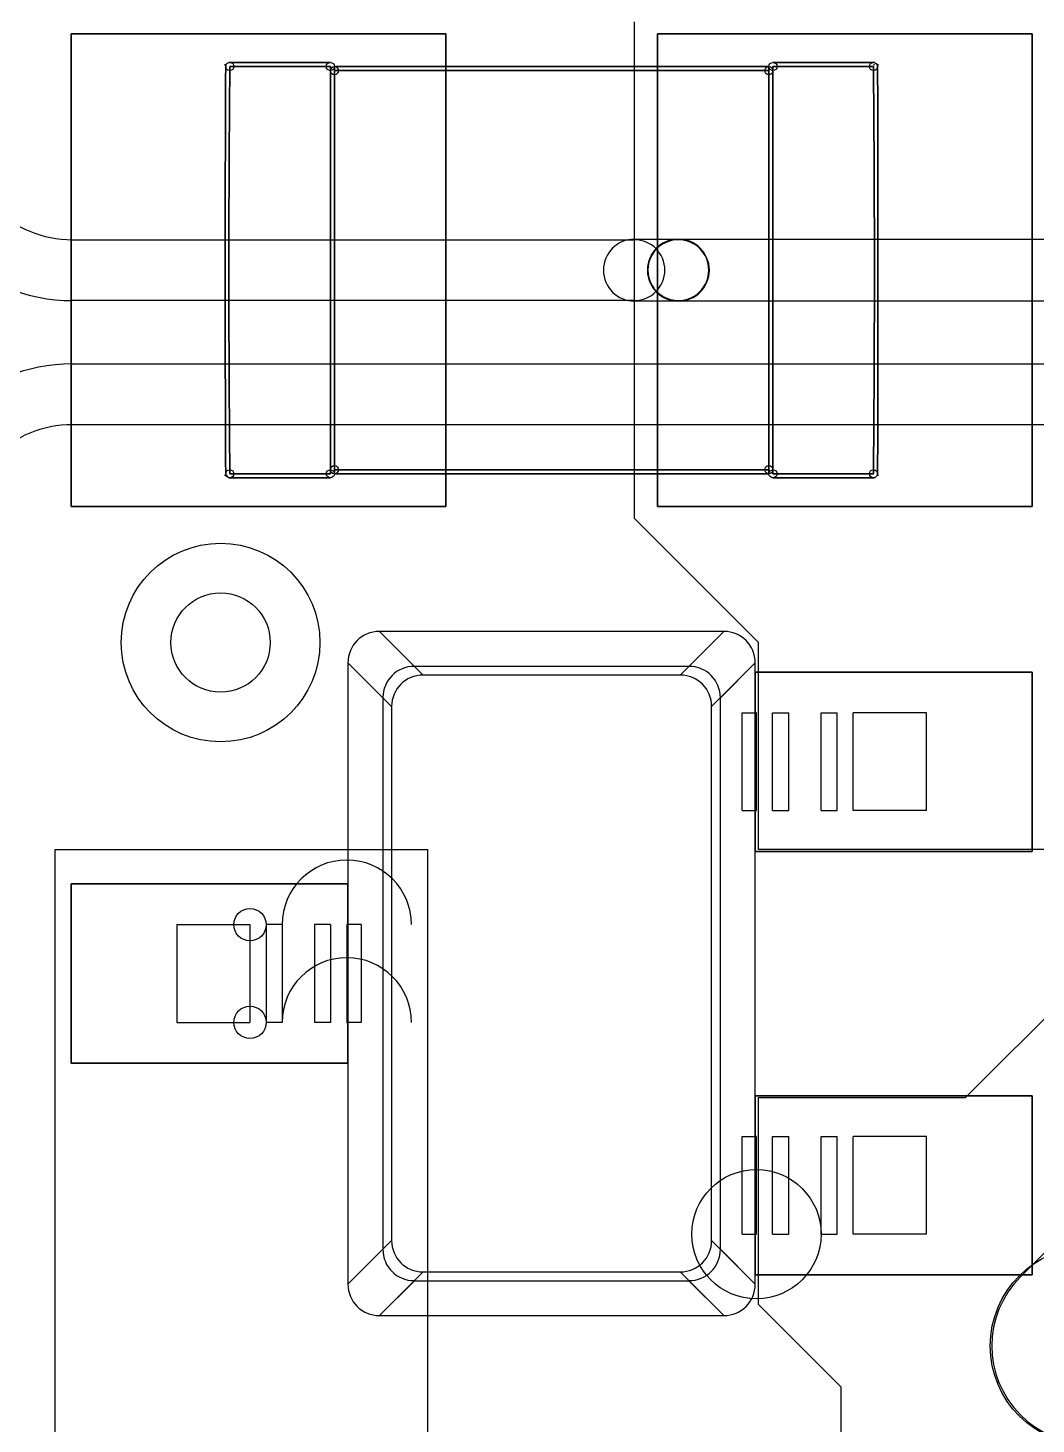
# Model space of a CAD drawing. Extents: x -14 to 27.9, y 0 to 17.8.
# Drawn here: x 1.568 to 4.662, y 5.475 to 9.761 of the extents above; entities that cross this region are included whole.
import ezdxf

# ---------------------------------------------------------------- set-up
doc = ezdxf.new("R2010")
doc.units = 0
doc.header["$MEASUREMENT"] = 0
doc.layers.add('Feature', color=7, linetype='CONTINUOUS')

msp = doc.modelspace()

# ---------------------------------------------------------------- linework, layer by layer
at = {"layer": 'Feature'}
for p, q in [((3.429, 8.255, 0.000305), (3.429, 9.779, 0.000305)), ((1.7, 9.742, 0.000305), (2.85, 9.742, 0.000305)), ((1.7, 8.292, 0.000305), (1.7, 9.742, 0.000305)), ((1.7, 8.292, 0.000305), (1.7, 9.742, 0.000305)), ((1.7, 9.742, 0.001305), (1.7, 8.292, 0.001305)), ((1.7, 9.742, 0.000305), (1.7, 9.742, 0.001305)), ((1.7, 9.742, 0.000305), (2.85, 9.742, 0.000305)), ((1.7, 9.742, 0.000305), (1.7, 9.742, 0.001305)), ((2.85, 9.742, 0.001305), (1.7, 9.742, 0.001305)), ((2.85, 9.742, 0.001305), (1.7, 9.742, 0.001305)), ((1.7, 9.742, 0.001305), (1.7, 8.292, 0.001305)), ((1.7, 9.742, 0.000305), (2.85, 9.742, 0.000305)), ((1.7, 8.292, 0.000305), (1.7, 9.742, 0.000305)), ((2.85, 9.742, 0.000305), (2.85, 8.292, 0.000305)), ((2.85, 9.742, 0.000305), (2.85, 8.292, 0.000305)), ((2.85, 9.742, 0.000305), (2.85, 9.742, 0.001305)), ((2.85, 8.292, 0.001305), (2.85, 9.742, 0.001305)), ((2.85, 9.742, 0.000305), (2.85, 9.742, 0.001305)), ((2.85, 8.292, 0.001305), (2.85, 9.742, 0.001305)), ((2.85, 9.742, 0.000305), (2.85, 8.292, 0.000305)), ((3.5, 9.742, 0.000305), (4.65, 9.742, 0.000305)), ((3.5, 8.292, 0.000305), (3.5, 9.742, 0.000305)), ((3.5, 8.292, 0.000305), (3.5, 9.742, 0.000305)), ((3.5, 9.742, 0.001305), (3.5, 8.292, 0.001305)), ((3.5, 9.742, 0.000305), (3.5, 9.742, 0.001305)), ((3.5, 9.742, 0.000305), (4.65, 9.742, 0.000305)), ((3.5, 9.742, 0.000305), (3.5, 9.742, 0.001305)), ((4.65, 9.742, 0.001305), (3.5, 9.742, 0.001305)), ((4.65, 9.742, 0.001305), (3.5, 9.742, 0.001305)), ((3.5, 9.742, 0.001305), (3.5, 8.292, 0.001305)), ((3.5, 9.742, 0.000305), (4.65, 9.742, 0.000305)), ((3.5, 8.292, 0.000305), (3.5, 9.742, 0.000305)), ((4.65, 9.742, 0.000305), (4.65, 8.292, 0.000305)), ((4.65, 9.742, 0.000305), (4.65, 8.292, 0.000305)), ((4.65, 9.742, 0.000305), (4.65, 9.742, 0.001305)), ((4.65, 8.292, 0.001305), (4.65, 9.742, 0.001305)), ((4.65, 9.742, 0.000305), (4.65, 9.742, 0.001305)), ((4.65, 8.292, 0.001305), (4.65, 9.742, 0.001305)), ((4.65, 9.742, 0.000305), (4.65, 8.292, 0.000305)), ((2.49583, 9.6545, 1.25), (2.18737, 9.6545, 1.25)), ((2.18737, 9.6545), (2.49583, 9.6545)), ((2.49583, 9.6545, 1.25), (2.18737, 9.6545, 1.25)), ((2.18737, 9.6545), (2.49583, 9.6545)), ((2.49583, 9.6545), (2.49583, 9.6545, 1.25)), ((2.49583, 9.6545), (2.49583, 9.6545, 1.25)), ((4.16263, 9.6545), (3.85417, 9.6545)), ((3.85417, 9.6545), (3.85417, 9.6545, 1.25)), ((3.85417, 9.6545, 1.25), (4.16263, 9.6545, 1.25)), ((3.85417, 9.6545, 1.25), (4.16263, 9.6545, 1.25)), ((3.85417, 9.6545), (3.85417, 9.6545, 1.25)), ((4.16263, 9.6545), (3.85417, 9.6545)), ((2.49583, 9.642, -0.0125), (2.18737, 9.642, -0.0125)), ((2.18737, 9.642, 1.2625), (2.49583, 9.642, 1.2625)), ((2.18737, 9.642, 1.2625), (2.49583, 9.642, 1.2625)), ((2.49583, 9.642, -0.0125), (2.18737, 9.642, -0.0125)), ((2.49583, 8.392, -0.0125), (2.49583, 9.642, -0.0125)), ((2.49583, 9.642, 1.2625), (2.49583, 8.392, 1.2625)), ((2.49583, 9.642, 1.2625), (2.49583, 8.392, 1.2625)), ((2.49583, 8.392, -0.0125), (2.49583, 9.642, -0.0125)), ((3.84167, 9.642, 0.0125), (2.50833, 9.642, 0.0125)), ((2.50833, 9.642, 1.2375), (2.50833, 9.642, 0.0125)), ((2.50833, 9.642, 1.2375), (3.84167, 9.642, 1.2375)), ((2.50833, 9.642, 1.2375), (2.50833, 9.642, 0.0125)), ((3.84167, 9.642, 0.0125), (2.50833, 9.642, 0.0125)), ((2.50833, 9.642, 1.2375), (3.84167, 9.642, 1.2375)), ((2.50833, 9.642, 1.25), (2.50833, 9.642)), ((2.50833, 8.392, 1.25), (2.50833, 9.642, 1.25)), ((2.50833, 9.642), (2.50833, 8.392)), ((2.50833, 8.392, 1.25), (2.50833, 9.642, 1.25)), ((2.50833, 9.642, 1.25), (2.50833, 9.642)), ((2.50833, 9.642), (2.50833, 8.392)), ((2.50833, 9.6295), (2.50833, 8.4045)), ((2.50833, 9.6295, 1.25), (2.50833, 8.4045, 1.25)), ((3.84167, 9.6295, 1.25), (2.50833, 9.6295, 1.25)), ((2.50833, 9.6295, 1.25), (2.50833, 8.4045, 1.25)), ((2.50833, 9.6295), (2.50833, 8.4045)), ((2.50833, 9.6295), (3.84167, 9.6295)), ((2.50833, 9.6295), (3.84167, 9.6295)), ((3.84167, 9.6295, 1.25), (2.50833, 9.6295, 1.25)), ((3.84167, 9.642, 1.2375), (3.84167, 9.642, 0.0125)), ((3.84167, 9.642, 1.2375), (3.84167, 9.642, 0.0125)), ((3.84167, 9.642, 1.25), (3.84167, 9.642)), ((3.84167, 9.642), (3.84167, 8.392)), ((3.84167, 8.392, 1.25), (3.84167, 9.642, 1.25)), ((3.84167, 8.392, 1.25), (3.84167, 9.642, 1.25)), ((3.84167, 9.642, 1.25), (3.84167, 9.642)), ((3.84167, 9.642), (3.84167, 8.392)), ((3.84167, 8.4045), (3.84167, 9.6295)), ((3.84167, 8.4045, 1.25), (3.84167, 9.6295, 1.25)), ((3.84167, 8.4045, 1.25), (3.84167, 9.6295, 1.25)), ((3.84167, 8.4045), (3.84167, 9.6295)), ((3.85417, 8.392, -0.0125), (3.85417, 9.642, -0.0125)), ((3.85417, 9.642, -0.0125), (4.16263, 9.642, -0.0125)), ((4.16263, 9.642, 1.2625), (3.85417, 9.642, 1.2625)), ((3.85417, 9.642, 1.2625), (3.85417, 8.392, 1.2625)), ((3.85417, 9.642, 1.2625), (3.85417, 8.392, 1.2625)), ((4.16263, 9.642, 1.2625), (3.85417, 9.642, 1.2625)), ((3.85417, 8.392, -0.0125), (3.85417, 9.642, -0.0125)), ((3.85417, 9.642, -0.0125), (4.16263, 9.642, -0.0125)), ((1.7036, 9.1104, -1.96222), (3.429, 9.1104, -1.96222)), ((3.429, 9.112, -1.96222), (3.5639, 9.112, -1.96222)), ((3.564, 9.112, -1.96222), (5.1805, 9.112, -1.96222)), ((3.429, 8.9236, -1.96222), (1.7036, 8.9236, -1.96222)), ((3.5639, 8.922, -1.96222), (3.429, 8.922, -1.96222)), ((5.1805, 8.922, -1.96222), (3.564, 8.922, -1.96222)), ((1.7036, 8.7294, -1.96222), (5.2198, 8.7294, -1.96222)), ((5.2198, 8.5426, -1.96222), (1.7036, 8.5426, -1.96222)), ((2.50833, 8.4045, 1.25), (3.84167, 8.4045, 1.25)), ((3.84167, 8.4045), (2.50833, 8.4045)), ((3.84167, 8.4045), (2.50833, 8.4045)), ((2.50833, 8.4045, 1.25), (3.84167, 8.4045, 1.25)), ((2.18737, 8.392, -0.0125), (2.49583, 8.392, -0.0125)), ((2.49583, 8.392, 1.2625), (2.18737, 8.392, 1.2625)), ((2.49583, 8.392, 1.2625), (2.18737, 8.392, 1.2625)), ((2.18737, 8.392, -0.0125), (2.49583, 8.392, -0.0125)), ((2.49583, 8.3795), (2.18737, 8.3795)), ((2.18737, 8.3795, 1.25), (2.49583, 8.3795, 1.25)), ((2.18737, 8.3795, 1.25), (2.49583, 8.3795, 1.25)), ((2.49583, 8.3795), (2.18737, 8.3795)), ((2.49583, 8.3795, 1.25), (2.49583, 8.3795)), ((2.49583, 8.3795, 1.25), (2.49583, 8.3795)), ((2.50833, 8.392, 1.2375), (2.50833, 8.392, 0.0125)), ((2.50833, 8.392, 1.2375), (2.50833, 8.392, 0.0125)), ((2.50833, 8.392, 0.0125), (3.84167, 8.392, 0.0125)), ((3.84167, 8.392, 1.2375), (2.50833, 8.392, 1.2375)), ((2.50833, 8.392, 0.0125), (3.84167, 8.392, 0.0125)), ((3.84167, 8.392, 1.2375), (2.50833, 8.392, 1.2375)), ((2.50833, 8.392), (2.50833, 8.392, 1.25)), ((2.50833, 8.392), (2.50833, 8.392, 1.25)), ((3.84167, 8.392, 1.2375), (3.84167, 8.392, 0.0125)), ((3.84167, 8.392, 1.2375), (3.84167, 8.392, 0.0125)), ((3.84167, 8.392), (3.84167, 8.392, 1.25)), ((3.84167, 8.392), (3.84167, 8.392, 1.25)), ((4.16263, 8.392, -0.0125), (3.85417, 8.392, -0.0125)), ((3.85417, 8.392, 1.2625), (4.16263, 8.392, 1.2625)), ((3.85417, 8.392, 1.2625), (4.16263, 8.392, 1.2625)), ((4.16263, 8.392, -0.0125), (3.85417, 8.392, -0.0125)), ((4.16263, 8.3795, 1.25), (3.85417, 8.3795, 1.25)), ((3.85417, 8.3795, 1.25), (3.85417, 8.3795)), ((3.85417, 8.3795), (4.16263, 8.3795)), ((3.85417, 8.3795, 1.25), (3.85417, 8.3795)), ((4.16263, 8.3795, 1.25), (3.85417, 8.3795, 1.25)), ((3.85417, 8.3795), (4.16263, 8.3795)), ((2.85, 8.292, 0.000305), (1.7, 8.292, 0.000305)), ((2.85, 8.292, 0.000305), (1.7, 8.292, 0.000305)), ((1.7, 8.292, 0.001305), (2.85, 8.292, 0.001305)), ((1.7, 8.292, 0.000305), (1.7, 8.292, 0.001305)), ((1.7, 8.292, 0.000305), (1.7, 8.292, 0.001305)), ((1.7, 8.292, 0.001305), (2.85, 8.292, 0.001305)), ((2.85, 8.292, 0.000305), (1.7, 8.292, 0.000305)), ((2.85, 8.292, 0.000305), (2.85, 8.292, 0.001305)), ((2.85, 8.292, 0.000305), (2.85, 8.292, 0.001305)), ((4.65, 8.292, 0.000305), (3.5, 8.292, 0.000305)), ((4.65, 8.292, 0.000305), (3.5, 8.292, 0.000305)), ((3.5, 8.292, 0.001305), (4.65, 8.292, 0.001305)), ((3.5, 8.292, 0.000305), (3.5, 8.292, 0.001305)), ((3.5, 8.292, 0.000305), (3.5, 8.292, 0.001305)), ((3.5, 8.292, 0.001305), (4.65, 8.292, 0.001305)), ((4.65, 8.292, 0.000305), (3.5, 8.292, 0.000305)), ((4.65, 8.292, 0.000305), (4.65, 8.292, 0.001305)), ((4.65, 8.292, 0.000305), (4.65, 8.292, 0.001305)), ((3.81, 7.874, 0.000305), (3.429, 8.255, 0.000305)), ((2.78057, 7.77403, 0.1), (2.64659, 7.908, 0.6)), ((3.70341, 7.908, 0.6), (2.64659, 7.908, 0.6)), ((3.70341, 7.908, 0.6), (2.64659, 7.908, 0.6)), ((2.64659, 7.908, 0.6), (2.75377, 7.80082, 1)), ((2.64659, 7.908, 0.6), (2.75377, 7.80082, 1)), ((2.78057, 7.77403, 0.1), (2.64659, 7.908, 0.6)), ((3.70341, 7.908, 0.6), (3.56943, 7.77403, 0.1)), ((3.70341, 7.908, 0.6), (3.56943, 7.77403, 0.1)), ((3.59623, 7.80082, 1), (3.70341, 7.908, 0.6)), ((3.59623, 7.80082, 1), (3.70341, 7.908, 0.6)), ((2.3114, 7.874, -1.96192), (2.3114, 7.874)), ((2.3114, 7.874, -1.96192), (2.3114, 7.874)), ((3.81, 7.239, 0.000305), (3.81, 7.874, 0.000305)), ((2.65718, 7.70423, 1), (2.55, 7.81141, 0.6)), ((2.55, 7.81141, 0.6), (2.55, 7.008, 0.6)), ((2.55, 7.81141, 0.6), (2.55, 7.008, 0.6)), ((2.55, 7.81141, 0.6), (2.68397, 7.67743, 0.1)), ((2.65718, 7.70423, 1), (2.55, 7.81141, 0.6)), ((2.55, 7.81141, 0.6), (2.68397, 7.67743, 0.1)), ((3.59623, 7.80082, 1), (2.75377, 7.80082, 1)), ((3.59623, 7.80082, 1), (2.75377, 7.80082, 1)), ((3.66603, 7.67743, 0.1), (3.8, 7.81141, 0.6)), ((3.66603, 7.67743, 0.1), (3.8, 7.81141, 0.6)), ((3.8, 7.81141, 0.6), (3.69282, 7.70423, 1)), ((3.8, 7.81141, 0.6), (3.69282, 7.70423, 1)), ((3.8, 7.658, 0.6), (3.8, 7.81141, 0.6)), ((3.8, 7.658, 0.6), (3.8, 7.81141, 0.6)), ((3.56943, 7.77403, 0.1), (2.78057, 7.77403, 0.1)), ((3.56943, 7.77403, 0.1), (2.78057, 7.77403, 0.1)), ((3.8, 7.783, 0.000305), (4.65, 7.783, 0.000305)), ((3.8, 7.233, 0.000305), (3.8, 7.783, 0.000305)), ((3.8, 7.233, 0.000305), (3.8, 7.783, 0.000305)), ((3.8, 7.783, 0.001305), (3.8, 7.233, 0.001305)), ((3.8, 7.783, 0.000305), (3.8, 7.783, 0.001305)), ((3.8, 7.783, 0.000305), (4.65, 7.783, 0.000305)), ((3.8, 7.783, 0.000305), (3.8, 7.783, 0.001305)), ((4.65, 7.783, 0.001305), (3.8, 7.783, 0.001305)), ((4.65, 7.783, 0.001305), (3.8, 7.783, 0.001305)), ((3.8, 7.783, 0.001305), (3.8, 7.233, 0.001305)), ((3.8, 7.233, 0.000305), (3.8, 7.783, 0.000305)), ((3.8, 7.783, 0.000305), (4.65, 7.783, 0.000305)), ((4.65, 7.783, 0.000305), (4.65, 7.233, 0.000305)), ((4.65, 7.783, 0.000305), (4.65, 7.783, 0.001305)), ((4.65, 7.783, 0.000305), (4.65, 7.233, 0.000305)), ((4.65, 7.783, 0.000305), (4.65, 7.783, 0.001305)), ((4.65, 7.233, 0.001305), (4.65, 7.783, 0.001305)), ((4.65, 7.233, 0.001305), (4.65, 7.783, 0.001305)), ((4.65, 7.783, 0.000305), (4.65, 7.233, 0.000305)), ((2.65718, 7.70423, 1), (2.65718, 6.01177, 1)), ((2.65718, 7.70423, 1), (2.65718, 6.01177, 1)), ((2.68397, 7.67743, 0.1), (2.68397, 6.03857, 0.1)), ((2.68397, 7.67743, 0.1), (2.68397, 6.03857, 0.1)), ((3.66603, 6.03857, 0.1), (3.66603, 7.67743, 0.1)), ((3.66603, 6.03857, 0.1), (3.66603, 7.67743, 0.1)), ((3.69282, 6.01177, 1), (3.69282, 7.70423, 1)), ((3.69282, 6.01177, 1), (3.69282, 7.70423, 1)), ((3.75981, 7.358, 0.75), (3.75981, 7.658, 0.75)), ((3.75981, 7.658, 0.75), (3.8, 7.658, 0.6)), ((3.75981, 7.358, 0.75), (3.75981, 7.658, 0.75)), ((3.75981, 7.658, 0.75), (3.80362, 7.658, 0.75)), ((3.75981, 7.658, 0.75), (3.8, 7.658, 0.6)), ((3.75981, 7.658, 0.75), (3.80362, 7.658, 0.75)), ((3.8, 7.358, 0.6), (3.8, 7.658, 0.6)), ((3.8, 7.358, 0.6), (3.8, 7.658, 0.6)), ((3.80362, 7.658, 0.6), (3.8, 7.658, 0.6)), ((3.80362, 7.658, 0.6), (3.8, 7.658, 0.6)), ((3.80362, 7.358, 0.75), (3.80362, 7.658, 0.75)), ((3.80362, 7.358, 0.6), (3.80362, 7.658, 0.6)), ((3.80362, 7.358, 0.6), (3.80362, 7.658, 0.6)), ((3.80362, 7.358, 0.75), (3.80362, 7.658, 0.75)), ((3.85321, 7.658, 0.556399), (3.9025, 7.658, 0.174406)), ((3.85321, 7.358, 0.556399), (3.85321, 7.658, 0.556399)), ((3.85321, 7.358, 0.556399), (3.85321, 7.658, 0.556399)), ((3.85321, 7.658, 0.556399), (3.9025, 7.658, 0.174406)), ((3.9025, 7.358, 0.174406), (3.9025, 7.658, 0.174406)), ((3.9025, 7.358, 0.174406), (3.9025, 7.658, 0.174406)), ((4.00197, 7.658, 0.575594), (4.05126, 7.658, 0.193601)), ((4.00197, 7.658, 0.575594), (4.05126, 7.658, 0.193601)), ((4.00197, 7.358, 0.575594), (4.00197, 7.658, 0.575594)), ((4.00197, 7.358, 0.575594), (4.00197, 7.658, 0.575594)), ((4.05126, 7.358, 0.193601), (4.05126, 7.658, 0.193601)), ((4.05126, 7.358, 0.193601), (4.05126, 7.658, 0.193601)), ((4.325, 7.658, 0.15), (4.10085, 7.658, 0.15)), ((4.325, 7.658), (4.10085, 7.658)), ((4.10085, 7.358), (4.10085, 7.658)), ((4.10085, 7.358), (4.10085, 7.658)), ((4.325, 7.658), (4.10085, 7.658)), ((4.325, 7.658, 0.15), (4.10085, 7.658, 0.15)), ((4.10085, 7.358, 0.15), (4.10085, 7.658, 0.15)), ((4.10085, 7.358, 0.15), (4.10085, 7.658, 0.15)), ((4.325, 7.658, 0.15), (4.325, 7.658)), ((4.325, 7.358), (4.325, 7.658)), ((4.325, 7.358), (4.325, 7.658)), ((4.325, 7.658, 0.15), (4.325, 7.658)), ((4.325, 7.358, 0.15), (4.325, 7.658, 0.15)), ((4.325, 7.358, 0.15), (4.325, 7.658, 0.15)), ((3.75981, 7.358, 0.75), (3.8, 7.358, 0.6)), ((3.75981, 7.358, 0.75), (3.80362, 7.358, 0.75)), ((3.75981, 7.358, 0.75), (3.80362, 7.358, 0.75)), ((3.75981, 7.358, 0.75), (3.8, 7.358, 0.6)), ((3.8, 6.358, 0.6), (3.8, 7.358, 0.6)), ((3.8, 6.358, 0.6), (3.8, 7.358, 0.6)), ((3.80362, 7.358, 0.6), (3.8, 7.358, 0.6)), ((3.80362, 7.358, 0.6), (3.8, 7.358, 0.6)), ((3.85321, 7.358, 0.556399), (3.9025, 7.358, 0.174406)), ((3.85321, 7.358, 0.556399), (3.9025, 7.358, 0.174406)), ((4.00197, 7.358, 0.575594), (4.05126, 7.358, 0.193601)), ((4.00197, 7.358, 0.575594), (4.05126, 7.358, 0.193601)), ((4.325, 7.358), (4.10085, 7.358)), ((4.325, 7.358, 0.15), (4.10085, 7.358, 0.15)), ((4.325, 7.358), (4.10085, 7.358)), ((4.325, 7.358, 0.15), (4.10085, 7.358, 0.15)), ((4.325, 7.358, 0.15), (4.325, 7.358)), ((4.325, 7.358, 0.15), (4.325, 7.358)), ((1.651, 7.239, 0.000305), (2.794, 7.239, 0.000305)), ((1.651, 0, 0.000305), (1.651, 7.239, 0.000305)), ((2.794, 7.239, 0.000305), (2.794, 3.048, 0.000305)), ((4.65, 7.233, 0.000305), (3.8, 7.233, 0.000305)), ((4.65, 7.233, 0.000305), (3.8, 7.233, 0.000305)), ((3.8, 7.233, 0.001305), (4.65, 7.233, 0.001305)), ((3.8, 7.233, 0.000305), (3.8, 7.233, 0.001305)), ((3.8, 7.233, 0.000305), (3.8, 7.233, 0.001305)), ((3.8, 7.233, 0.001305), (4.65, 7.233, 0.001305)), ((4.65, 7.233, 0.000305), (3.8, 7.233, 0.000305)), ((4.699, 7.239, 0.000305), (3.81, 7.239, 0.000305)), ((4.65, 7.233, 0.000305), (4.65, 7.233, 0.001305)), ((4.65, 7.233, 0.000305), (4.65, 7.233, 0.001305)), ((1.7, 7.133, 0.000305), (2.55, 7.133, 0.000305)), ((1.7, 6.583, 0.000305), (1.7, 7.133, 0.000305)), ((1.7, 6.583, 0.000305), (1.7, 7.133, 0.000305)), ((1.7, 7.133, 0.001305), (1.7, 6.583, 0.001305)), ((1.7, 7.133, 0.000305), (1.7, 7.133, 0.001305)), ((1.7, 7.133, 0.000305), (2.55, 7.133, 0.000305)), ((1.7, 7.133, 0.000305), (1.7, 7.133, 0.001305)), ((2.55, 7.133, 0.001305), (1.7, 7.133, 0.001305)), ((2.55, 7.133, 0.001305), (1.7, 7.133, 0.001305)), ((1.7, 7.133, 0.001305), (1.7, 6.583, 0.001305)), ((1.7, 6.583, 0.000305), (1.7, 7.133, 0.000305)), ((1.7, 7.133, 0.000305), (2.55, 7.133, 0.000305)), ((2.55, 7.133, 0.000305), (2.55, 6.583, 0.000305)), ((2.55, 7.133, 0.000305), (2.55, 7.133, 0.001305)), ((2.55, 7.133, 0.000305), (2.55, 6.583, 0.000305)), ((2.55, 7.133, 0.000305), (2.55, 7.133, 0.001305)), ((2.55, 6.583, 0.001305), (2.55, 7.133, 0.001305)), ((2.55, 6.583, 0.001305), (2.55, 7.133, 0.001305)), ((2.55, 7.133, 0.000305), (2.55, 6.583, 0.000305)), ((4.445, 6.477, 0.000305), (5.08, 7.112, 0.000305)), ((2.025, 7.008), (2.24915, 7.008)), ((2.025, 7.008, 0.15), (2.025, 7.008)), ((2.025, 7.008, 0.15), (2.24915, 7.008, 0.15)), ((2.025, 7.008), (2.025, 6.708)), ((2.025, 7.008), (2.24915, 7.008)), ((2.025, 7.008, 0.15), (2.025, 6.708, 0.15)), ((2.025, 7.008, 0.15), (2.025, 7.008)), ((2.025, 7.008), (2.025, 6.708)), ((2.025, 7.008, 0.15), (2.24915, 7.008, 0.15)), ((2.025, 7.008, 0.15), (2.025, 6.708, 0.15)), ((2.24915, 7.008), (2.24915, 6.708)), ((2.24915, 7.008), (2.24915, 6.708)), ((2.24915, 7.008, 0.15), (2.24915, 6.708, 0.15)), ((2.24915, 7.008, 0.15), (2.24915, 6.708, 0.15)), ((2.34803, 7.008, 0.575594), (2.29874, 7.008, 0.193601)), ((2.29874, 7.008, 0.193601), (2.29874, 6.708, 0.193601)), ((2.34803, 7.008, 0.575594), (2.29874, 7.008, 0.193601)), ((2.29874, 7.008, 0.193601), (2.29874, 6.708, 0.193601)), ((2.34803, 7.008, 0.575594), (2.34803, 6.708, 0.575594)), ((2.34803, 7.008, 0.575594), (2.34803, 6.708, 0.575594)), ((2.49679, 7.008, 0.556399), (2.4475, 7.008, 0.174406)), ((2.4475, 7.008, 0.174406), (2.4475, 6.708, 0.174406)), ((2.49679, 7.008, 0.556399), (2.4475, 7.008, 0.174406)), ((2.4475, 7.008, 0.174406), (2.4475, 6.708, 0.174406)), ((2.49679, 7.008, 0.556399), (2.49679, 6.708, 0.556399)), ((2.49679, 7.008, 0.556399), (2.49679, 6.708, 0.556399)), ((2.59019, 7.008, 0.75), (2.54638, 7.008, 0.75)), ((2.54638, 7.008, 0.75), (2.54638, 6.708, 0.75)), ((2.54638, 7.008, 0.6), (2.54638, 6.708, 0.6)), ((2.54638, 7.008, 0.6), (2.55, 7.008, 0.6)), ((2.59019, 7.008, 0.75), (2.54638, 7.008, 0.75)), ((2.54638, 7.008, 0.6), (2.55, 7.008, 0.6)), ((2.54638, 7.008, 0.6), (2.54638, 6.708, 0.6)), ((2.54638, 7.008, 0.75), (2.54638, 6.708, 0.75)), ((2.59019, 7.008, 0.75), (2.55, 7.008, 0.6)), ((2.55, 7.008, 0.6), (2.55, 6.708, 0.6)), ((2.55, 7.008, 0.6), (2.55, 6.708, 0.6)), ((2.59019, 7.008, 0.75), (2.55, 7.008, 0.6)), ((2.59019, 7.008, 0.75), (2.59019, 6.708, 0.75)), ((2.59019, 7.008, 0.75), (2.59019, 6.708, 0.75)), ((2.025, 6.708, 0.15), (2.24915, 6.708, 0.15)), ((2.025, 6.708, 0.15), (2.025, 6.708)), ((2.025, 6.708), (2.24915, 6.708)), ((2.025, 6.708), (2.24915, 6.708)), ((2.025, 6.708, 0.15), (2.025, 6.708)), ((2.025, 6.708, 0.15), (2.24915, 6.708, 0.15)), ((2.34803, 6.708, 0.575594), (2.29874, 6.708, 0.193601)), ((2.34803, 6.708, 0.575594), (2.29874, 6.708, 0.193601)), ((2.49679, 6.708, 0.556399), (2.4475, 6.708, 0.174406)), ((2.49679, 6.708, 0.556399), (2.4475, 6.708, 0.174406)), ((2.59019, 6.708, 0.75), (2.54638, 6.708, 0.75)), ((2.54638, 6.708, 0.6), (2.55, 6.708, 0.6)), ((2.59019, 6.708, 0.75), (2.54638, 6.708, 0.75)), ((2.54638, 6.708, 0.6), (2.55, 6.708, 0.6)), ((2.59019, 6.708, 0.75), (2.55, 6.708, 0.6)), ((2.55, 6.708, 0.6), (2.55, 5.90459, 0.6)), ((2.55, 6.708, 0.6), (2.55, 5.90459, 0.6)), ((2.59019, 6.708, 0.75), (2.55, 6.708, 0.6)), ((2.55, 6.583, 0.000305), (1.7, 6.583, 0.000305)), ((2.55, 6.583, 0.000305), (1.7, 6.583, 0.000305)), ((1.7, 6.583, 0.001305), (2.55, 6.583, 0.001305)), ((1.7, 6.583, 0.000305), (1.7, 6.583, 0.001305)), ((1.7, 6.583, 0.000305), (1.7, 6.583, 0.001305)), ((1.7, 6.583, 0.001305), (2.55, 6.583, 0.001305)), ((2.55, 6.583, 0.000305), (1.7, 6.583, 0.000305)), ((2.55, 6.583, 0.000305), (2.55, 6.583, 0.001305)), ((2.55, 6.583, 0.000305), (2.55, 6.583, 0.001305)), ((3.8, 6.483, 0.000305), (4.65, 6.483, 0.000305)), ((3.8, 5.933, 0.000305), (3.8, 6.483, 0.000305)), ((3.8, 5.933, 0.000305), (3.8, 6.483, 0.000305)), ((3.8, 6.483, 0.001305), (3.8, 5.933, 0.001305)), ((3.8, 6.483, 0.000305), (3.8, 6.483, 0.001305)), ((3.8, 6.483, 0.000305), (4.65, 6.483, 0.000305)), ((3.8, 6.483, 0.000305), (3.8, 6.483, 0.001305)), ((4.65, 6.483, 0.001305), (3.8, 6.483, 0.001305)), ((4.65, 6.483, 0.001305), (3.8, 6.483, 0.001305)), ((3.8, 6.483, 0.001305), (3.8, 5.933, 0.001305)), ((3.8, 5.933, 0.000305), (3.8, 6.483, 0.000305)), ((3.8, 6.483, 0.000305), (4.65, 6.483, 0.000305)), ((3.81, 6.477, 0.000305), (4.445, 6.477, 0.000305)), ((3.81, 5.842, 0.000305), (3.81, 6.477, 0.000305)), ((4.65, 6.483, 0.000305), (4.65, 5.933, 0.000305)), ((4.65, 6.483, 0.000305), (4.65, 6.483, 0.001305)), ((4.65, 6.483, 0.000305), (4.65, 5.933, 0.000305)), ((4.65, 6.483, 0.000305), (4.65, 6.483, 0.001305)), ((4.65, 5.933, 0.001305), (4.65, 6.483, 0.001305)), ((4.65, 5.933, 0.001305), (4.65, 6.483, 0.001305)), ((4.65, 6.483, 0.000305), (4.65, 5.933, 0.000305)), ((3.75981, 6.058, 0.75), (3.75981, 6.358, 0.75)), ((3.75981, 6.358, 0.75), (3.8, 6.358, 0.6)), ((3.75981, 6.058, 0.75), (3.75981, 6.358, 0.75)), ((3.75981, 6.358, 0.75), (3.80362, 6.358, 0.75)), ((3.75981, 6.358, 0.75), (3.8, 6.358, 0.6)), ((3.75981, 6.358, 0.75), (3.80362, 6.358, 0.75)), ((3.8, 6.058, 0.6), (3.8, 6.358, 0.6)), ((3.8, 6.058, 0.6), (3.8, 6.358, 0.6)), ((3.80362, 6.358, 0.6), (3.8, 6.358, 0.6)), ((3.80362, 6.358, 0.6), (3.8, 6.358, 0.6)), ((3.80362, 6.058, 0.75), (3.80362, 6.358, 0.75)), ((3.80362, 6.058, 0.6), (3.80362, 6.358, 0.6)), ((3.80362, 6.058, 0.6), (3.80362, 6.358, 0.6)), ((3.80362, 6.058, 0.75), (3.80362, 6.358, 0.75)), ((3.85321, 6.358, 0.556399), (3.9025, 6.358, 0.174406)), ((3.85321, 6.058, 0.556399), (3.85321, 6.358, 0.556399)), ((3.85321, 6.058, 0.556399), (3.85321, 6.358, 0.556399)), ((3.85321, 6.358, 0.556399), (3.9025, 6.358, 0.174406)), ((3.9025, 6.058, 0.174406), (3.9025, 6.358, 0.174406)), ((3.9025, 6.058, 0.174406), (3.9025, 6.358, 0.174406)), ((4.00197, 6.358, 0.575594), (4.05126, 6.358, 0.193601)), ((4.00197, 6.358, 0.575594), (4.05126, 6.358, 0.193601)), ((4.00197, 6.058, 0.575594), (4.00197, 6.358, 0.575594)), ((4.00197, 6.058, 0.575594), (4.00197, 6.358, 0.575594)), ((4.05126, 6.058, 0.193601), (4.05126, 6.358, 0.193601)), ((4.05126, 6.058, 0.193601), (4.05126, 6.358, 0.193601)), ((4.325, 6.358, 0.15), (4.10085, 6.358, 0.15)), ((4.325, 6.358), (4.10085, 6.358)), ((4.10085, 6.058), (4.10085, 6.358)), ((4.10085, 6.058), (4.10085, 6.358)), ((4.325, 6.358), (4.10085, 6.358)), ((4.325, 6.358, 0.15), (4.10085, 6.358, 0.15)), ((4.10085, 6.058, 0.15), (4.10085, 6.358, 0.15)), ((4.10085, 6.058, 0.15), (4.10085, 6.358, 0.15)), ((4.325, 6.358, 0.15), (4.325, 6.358)), ((4.325, 6.058), (4.325, 6.358)), ((4.325, 6.058), (4.325, 6.358)), ((4.325, 6.358, 0.15), (4.325, 6.358)), ((4.325, 6.058, 0.15), (4.325, 6.358, 0.15)), ((4.325, 6.058, 0.15), (4.325, 6.358, 0.15)), ((4.6139, 5.9271, -1.96222), (4.907, 6.2203, -1.96222)), ((3.75981, 6.058, 0.75), (3.8, 6.058, 0.6)), ((3.75981, 6.058, 0.75), (3.80362, 6.058, 0.75)), ((3.75981, 6.058, 0.75), (3.80362, 6.058, 0.75)), ((3.75981, 6.058, 0.75), (3.8, 6.058, 0.6)), ((3.8, 5.90459, 0.6), (3.8, 6.058, 0.6)), ((3.8, 5.90459, 0.6), (3.8, 6.058, 0.6)), ((3.80362, 6.058, 0.6), (3.8, 6.058, 0.6)), ((3.80362, 6.058, 0.6), (3.8, 6.058, 0.6)), ((3.85321, 6.058, 0.556399), (3.9025, 6.058, 0.174406)), ((3.85321, 6.058, 0.556399), (3.9025, 6.058, 0.174406)), ((4.00197, 6.058, 0.575594), (4.05126, 6.058, 0.193601)), ((4.00197, 6.058, 0.575594), (4.05126, 6.058, 0.193601)), ((4.325, 6.058), (4.10085, 6.058)), ((4.325, 6.058, 0.15), (4.10085, 6.058, 0.15)), ((4.325, 6.058), (4.10085, 6.058)), ((4.325, 6.058, 0.15), (4.10085, 6.058, 0.15)), ((4.325, 6.058, 0.15), (4.325, 6.058)), ((4.325, 6.058, 0.15), (4.325, 6.058)), ((2.68397, 6.03857, 0.1), (2.55, 5.90459, 0.6)), ((2.68397, 6.03857, 0.1), (2.55, 5.90459, 0.6)), ((2.55, 5.90459, 0.6), (2.65718, 6.01177, 1)), ((2.55, 5.90459, 0.6), (2.65718, 6.01177, 1)), ((3.8, 5.90459, 0.6), (3.66603, 6.03857, 0.1)), ((3.8, 5.90459, 0.6), (3.66603, 6.03857, 0.1)), ((3.69282, 6.01177, 1), (3.8, 5.90459, 0.6)), ((3.69282, 6.01177, 1), (3.8, 5.90459, 0.6)), ((2.64659, 5.808, 0.6), (2.78057, 5.94197, 0.1)), ((2.64659, 5.808, 0.6), (2.78057, 5.94197, 0.1)), ((2.75377, 5.91518, 1), (2.64659, 5.808, 0.6)), ((2.75377, 5.91518, 1), (2.64659, 5.808, 0.6)), ((2.75377, 5.91518, 1), (3.59623, 5.91518, 1)), ((2.75377, 5.91518, 1), (3.59623, 5.91518, 1)), ((2.78057, 5.94197, 0.1), (3.56943, 5.94197, 0.1)), ((2.78057, 5.94197, 0.1), (3.56943, 5.94197, 0.1)), ((3.56943, 5.94197, 0.1), (3.70341, 5.808, 0.6)), ((3.56943, 5.94197, 0.1), (3.70341, 5.808, 0.6)), ((3.70341, 5.808, 0.6), (3.59623, 5.91518, 1)), ((3.70341, 5.808, 0.6), (3.59623, 5.91518, 1)), ((4.65, 5.933, 0.000305), (3.8, 5.933, 0.000305)), ((4.65, 5.933, 0.000305), (3.8, 5.933, 0.000305)), ((3.8, 5.933, 0.001305), (4.65, 5.933, 0.001305)), ((3.8, 5.933, 0.000305), (3.8, 5.933, 0.001305)), ((3.8, 5.933, 0.000305), (3.8, 5.933, 0.001305)), ((3.8, 5.933, 0.001305), (4.65, 5.933, 0.001305)), ((4.65, 5.933, 0.000305), (3.8, 5.933, 0.000305)), ((4.65, 5.933, 0.000305), (4.65, 5.933, 0.001305)), ((4.65, 5.933, 0.000305), (4.65, 5.933, 0.001305)), ((4.064, 5.588, 0.000305), (3.81, 5.842, 0.000305)), ((2.64659, 5.808, 0.6), (3.70341, 5.808, 0.6)), ((2.64659, 5.808, 0.6), (3.70341, 5.808, 0.6)), ((4.064, 4.699, 0.000305), (4.064, 5.588, 0.000305))]:
    msp.add_line(p, q, dxfattribs=at)
for centre, radius in [((2.18737, 9.642), 0.0125), ((2.18737, 9.642), 0.0125), ((2.18737, 9.642), 0.0125), ((2.18737, 9.642), 0.0125), ((2.18737, 9.642), 0.0125), ((2.18737, 9.642), 0.0125), ((2.18737, 9.642), 0.0125), ((2.18737, 9.642), 0.0125), ((2.18737, 9.642), 0.0125), ((2.18737, 9.642), 0.0125), ((2.18737, 9.642), 0.0125), ((2.18737, 9.642), 0.0125), ((2.49583, 9.642), 0.0125), ((2.49583, 9.642), 0.0125), ((2.49583, 9.642), 0.0125), ((2.49583, 9.642), 0.0125), ((2.49583, 9.642), 0.0125), ((2.49583, 9.642), 0.0125), ((2.49583, 9.642), 0.0125), ((2.49583, 9.642), 0.0125), ((2.49583, 9.642), 0.0125), ((2.49583, 9.642), 0.0125), ((2.49583, 9.642), 0.0125), ((2.49583, 9.642), 0.0125), ((3.85417, 9.642), 0.0125), ((3.85417, 9.642), 0.0125), ((3.85417, 9.642), 0.0125), ((3.85417, 9.642), 0.0125), ((3.85417, 9.642), 0.0125), ((3.85417, 9.642), 0.0125), ((3.85417, 9.642), 0.0125), ((3.85417, 9.642), 0.0125), ((3.85417, 9.642), 0.0125), ((3.85417, 9.642), 0.0125), ((3.85417, 9.642), 0.0125), ((3.85417, 9.642), 0.0125), ((4.16263, 9.642), 0.0125), ((4.16263, 9.642), 0.0125), ((4.16263, 9.642), 0.0125), ((4.16263, 9.642), 0.0125), ((4.16263, 9.642), 0.0125), ((4.16263, 9.642), 0.0125), ((4.16263, 9.642), 0.0125), ((4.16263, 9.642), 0.0125), ((4.16263, 9.642), 0.0125), ((4.16263, 9.642), 0.0125), ((4.16263, 9.642), 0.0125), ((4.16263, 9.642), 0.0125), ((2.50833, 9.6295), 0.0125), ((2.50833, 9.6295), 0.0125), ((2.50833, 9.6295), 0.0125), ((2.50833, 9.6295), 0.0125), ((3.84167, 9.6295), 0.0125), ((3.84167, 9.6295), 0.0125), ((3.84167, 9.6295), 0.0125), ((3.84167, 9.6295), 0.0125), ((2.18737, 8.392), 0.0125), ((2.18737, 8.392), 0.0125), ((2.18737, 8.392), 0.0125), ((2.18737, 8.392), 0.0125), ((2.18737, 8.392), 0.0125), ((2.18737, 8.392), 0.0125), ((2.18737, 8.392), 0.0125), ((2.18737, 8.392), 0.0125), ((2.18737, 8.392), 0.0125), ((2.18737, 8.392), 0.0125), ((2.18737, 8.392), 0.0125), ((2.18737, 8.392), 0.0125), ((2.49583, 8.392), 0.0125), ((2.49583, 8.392), 0.0125), ((2.49583, 8.392), 0.0125), ((2.49583, 8.392), 0.0125), ((2.49583, 8.392), 0.0125), ((2.49583, 8.392), 0.0125), ((2.49583, 8.392), 0.0125), ((2.49583, 8.392), 0.0125), ((2.49583, 8.392), 0.0125), ((2.49583, 8.392), 0.0125), ((2.49583, 8.392), 0.0125), ((2.49583, 8.392), 0.0125), ((2.50833, 8.4045), 0.0125), ((2.50833, 8.4045), 0.0125), ((2.50833, 8.4045), 0.0125), ((2.50833, 8.4045), 0.0125), ((3.84167, 8.4045), 0.0125), ((3.84167, 8.4045), 0.0125), ((3.84167, 8.4045), 0.0125), ((3.84167, 8.4045), 0.0125), ((3.85417, 8.392), 0.0125), ((3.85417, 8.392), 0.0125), ((3.85417, 8.392), 0.0125), ((3.85417, 8.392), 0.0125), ((3.85417, 8.392), 0.0125), ((3.85417, 8.392), 0.0125), ((3.85417, 8.392), 0.0125), ((3.85417, 8.392), 0.0125), ((3.85417, 8.392), 0.0125), ((3.85417, 8.392), 0.0125), ((3.85417, 8.392), 0.0125), ((3.85417, 8.392), 0.0125), ((4.16263, 8.392), 0.0125), ((4.16263, 8.392), 0.0125), ((4.16263, 8.392), 0.0125), ((4.16263, 8.392), 0.0125), ((4.16263, 8.392), 0.0125), ((4.16263, 8.392), 0.0125), ((4.16263, 8.392), 0.0125), ((4.16263, 8.392), 0.0125), ((4.16263, 8.392), 0.0125), ((4.16263, 8.392), 0.0125), ((4.16263, 8.392), 0.0125), ((4.16263, 8.392), 0.0125), ((2.159, 7.874), 0.3048), ((2.159, 7.874), 0.1524), ((2.159, 7.874), 0.1524), ((2.159, 7.874), 0.1524), ((2.159, 7.874), 0.1524), ((4.826, 5.715), 0.3048)]:
    msp.add_circle(centre, radius, dxfattribs=at)
for centre, radius, start, end in [((4.16263, 9.642), 0.00559, 45, 90), ((4.16263, 9.642), 0.00559, 45, 90), ((4.16263, 9.642), 0, 0, 90), ((4.16263, 9.642), 0, 0, 90), ((1.70352, 9.45062, -1.96222), 0.340221, -134.988, -89.9872), ((3.429, 9.017, -1.96222), 0.095, 90, -90), ((3.429, 9.017, -1.96222), 0.0934, -90, 90), ((3.5639, 9.017, -1.96222), 0.095, 89.9397, -89.9397), ((3.564, 9.017, -1.96222), 0.095, 90, -90), ((3.5639, 9.017, -1.96222), 0.0934, 89.9387, -89.9387), ((3.5639, 9.017, -1.96222), 0.095, -90, 90), ((3.564, 9.017, -1.96222), 0.095, -90, 90), ((3.564, 9.017, -1.96222), 0.0934, -90, 90), ((1.70368, 9.45058, -1.96222), 0.52698, -135.008, -90.0089), ((1.70368, 8.20242, -1.96222), 0.52698, 90.0089, 135.008), ((1.70352, 8.20238, -1.96222), 0.340221, 89.9872, 134.988), ((2.18737, 8.392, 1.25), 0.012499, -179.391, -153.192), ((2.18737, 8.392, 1.25), 0.012499, -179.391, -153.192), ((2.18737, 8.392, 1.25), 0.010206, -153.192, -135), ((2.18737, 8.392, 1.25), 0.010206, -153.192, -135), ((4.10085, 7.658, 0.2), 0.049589, 180, 180), ((4.10085, 7.658, 0.2), 0.049589, 180, 180), ((3.80362, 7.658, 0.55), 0, -1.0284e-07, 0), ((3.80362, 7.658, 0.55), 0, -1.0284e-07, 0), ((3.80362, 7.658, 0.55), 0.198356, -1.0284e-07, 0), ((3.80362, 7.658, 0.55), 0.198356, -1.0284e-07, 0), ((4.10085, 7.658, 0.2), 0, 0, 180), ((4.10085, 7.658, 0.2), 0, 0, 180), ((4.10085, 7.358, 0.2), 0.049589, 180, 180), ((4.10085, 7.358, 0.2), 0.049589, 180, 180), ((3.80362, 7.358, 0.55), 0, 0, -1.0284e-07), ((3.80362, 7.358, 0.55), 0, 0, -1.0284e-07), ((3.80362, 7.358, 0.55), 0.198356, -1.0284e-07, 0), ((3.80362, 7.358, 0.55), 0.198356, -1.0284e-07, 0), ((4.10085, 7.358, 0.2), 0, 0, 180), ((4.10085, 7.358, 0.2), 0, 0, 180), ((2.54638, 7.008, 0.55), 0.198356, 0, 180), ((2.54638, 7.008, 0.55), 0.198356, 0, 180), ((2.24915, 7.008, 0.2), 0.049589, 0, -1.0284e-07), ((2.24915, 7.008, 0.2), 0.049589, 0, -1.0284e-07), ((2.24915, 7.008, 0.2), 0, -1.0284e-07, 0), ((2.24915, 7.008, 0.2), 0, -1.0284e-07, 0), ((2.54638, 7.008, 0.55), 0, 180, 0), ((2.54638, 7.008, 0.55), 0, 180, 0), ((2.54638, 6.708, 0.55), 0.198356, 0, 180), ((2.54638, 6.708, 0.55), 0.198356, 0, 180), ((2.24915, 6.708, 0.2), 0.049589, 0, -1.0284e-07), ((2.24915, 6.708, 0.2), 0.049589, 0, -1.0284e-07), ((2.24915, 6.708, 0.2), 0, -1.0284e-07, 0), ((2.24915, 6.708, 0.2), 0, -1.0284e-07, 0), ((2.54638, 6.708, 0.55), 0, 180, 0), ((2.54638, 6.708, 0.55), 0, 180, 0), ((4.10085, 6.358, 0.2), 0.049589, 180, 180), ((4.10085, 6.358, 0.2), 0.049589, 180, 180), ((3.80362, 6.358, 0.55), 0, 0, -1.0284e-07), ((3.80362, 6.358, 0.55), 0, 0, -1.0284e-07), ((3.80362, 6.358, 0.55), 0.198356, -1.0284e-07, 0), ((3.80362, 6.358, 0.55), 0.198356, -1.0284e-07, 0), ((4.10085, 6.358, 0.2), 0, 0, 180), ((4.10085, 6.358, 0.2), 0, 0, 180), ((3.80362, 6.058, 0.55), 0.198356, 0, -1.0284e-07), ((3.80362, 6.058, 0.55), 0.198356, 0, -1.0284e-07), ((4.10085, 6.058, 0.2), 0.049589, 180, 180), ((4.10085, 6.058, 0.2), 0.049589, 180, 180), ((3.80362, 6.058, 0.55), 0, 0, -1.0284e-07), ((3.80362, 6.058, 0.55), 0, 0, -1.0284e-07), ((4.10085, 6.058, 0.2), 0, 180, 0), ((4.10085, 6.058, 0.2), 0, 180, 0), ((4.826, 5.715, -1.96222), 0.299955, 135, -45)]:
    msp.add_arc(centre, radius, start, end, dxfattribs=at)
for centre, major_axis, start_param, end_param in [((2.65353, 7.80447, 0.6), (-0.075617, 0.075617), -0.751879, 0.75187531), ((2.65353, 7.80447, 0.6), (-0.075617, 0.075617), -0.751879, 0.75187531), ((3.69647, 7.80447, 0.6), (-0.075617, -0.075617), -3.89347, -2.38971), ((3.69647, 7.80447, 0.6), (-0.075617, -0.075617), -3.89347, -2.38971), ((2.76071, 7.69729, 1), (0.075617, -0.075617), 2.38971, 3.89347), ((2.76071, 7.69729, 1), (0.075617, -0.075617), 2.38971, 3.89347), ((3.58929, 7.69729, 1), (0.075617, 0.075617), 5.53131, 7.03506431), ((3.58929, 7.69729, 1), (0.075617, 0.075617), 5.53131, 7.03506431), ((2.7875, 7.6705, 0.1), (-0.075617, 0.075617), -0.751879, 0.75187531), ((2.7875, 7.6705, 0.1), (-0.075617, 0.075617), -0.751879, 0.75187531), ((3.5625, 7.6705, 0.1), (-0.075617, -0.075617), -3.89347, -2.38971), ((3.5625, 7.6705, 0.1), (-0.075617, -0.075617), -3.89347, -2.38971), ((2.76071, 6.01871, 1), (0.075617, 0.075617), 2.38971, 3.89347), ((2.76071, 6.01871, 1), (0.075617, 0.075617), 2.38971, 3.89347), ((2.7875, 6.0455, 0.1), (-0.075617, -0.075617), -0.751879, 0.75187531), ((2.7875, 6.0455, 0.1), (-0.075617, -0.075617), -0.751879, 0.75187531), ((3.5625, 6.0455, 0.1), (-0.075617, 0.075617), -3.89347, -2.38971), ((3.5625, 6.0455, 0.1), (-0.075617, 0.075617), -3.89347, -2.38971), ((3.58929, 6.01871, 1), (0.075617, -0.075617), 5.53131, 7.03506431), ((3.58929, 6.01871, 1), (0.075617, -0.075617), 5.53131, 7.03506431), ((2.65353, 5.91153, 0.6), (-0.075617, -0.075617), -0.751879, 0.75187531), ((2.65353, 5.91153, 0.6), (-0.075617, -0.075617), -0.751879, 0.75187531), ((3.69647, 5.91153, 0.6), (-0.075617, 0.075617), -3.89347, -2.38971), ((3.69647, 5.91153, 0.6), (-0.075617, 0.075617), -3.89347, -2.38971)]:
    msp.add_ellipse(centre, major_axis=major_axis, ratio=0.935113, start_param=start_param, end_param=end_param, dxfattribs=at)
for points in [[(2.17487, 9.64213, -0.000133), (2.17294, 9.64741, 0.205115), (2.17357, 9.64877, 0.41439), (2.17341, 9.64886, 0.624999), (2.17357, 9.64877, 0.835609), (2.17294, 9.64741, 1.04488), (2.17487, 9.64213, 1.25013)], [(2.17487, 9.64213, -0.000133), (2.17294, 9.64741, 0.205115), (2.17357, 9.64877, 0.41439), (2.17341, 9.64886, 0.624999), (2.17357, 9.64877, 0.835609), (2.17294, 9.64741, 1.04488), (2.17487, 9.64213, 1.25013)], [(4.17513, 9.64213, -0.000133), (4.17706, 9.64741, 0.205115), (4.17643, 9.64877, 0.41439), (4.17659, 9.64886, 0.624999), (4.17643, 9.64877, 0.835609), (4.17706, 9.64741, 1.04488), (4.17513, 9.64213, 1.25013)], [(4.17513, 9.64213, -0.000133), (4.17706, 9.64741, 0.205115), (4.17643, 9.64877, 0.41439), (4.17659, 9.64886, 0.624999), (4.17643, 9.64877, 0.835609), (4.17706, 9.64741, 1.04488), (4.17513, 9.64213, 1.25013)], [(2.17487, 9.64213, 1.25013), (2.17294, 9.43688, 1.25541), (2.17357, 9.22761, 1.25677), (2.17341, 9.017, 1.25686), (2.17357, 8.80639, 1.25677), (2.17294, 8.59712, 1.25541), (2.17487, 8.39187, 1.25013)], [(2.17487, 8.39187, -0.000133), (2.17294, 8.59712, -0.005412), (2.17357, 8.80639, -0.006771), (2.17341, 9.017, -0.006855), (2.17357, 9.22761, -0.006772), (2.17294, 9.43688, -0.005411), (2.17487, 9.64213, -0.000133)], [(2.17487, 9.64213, 1.25013), (2.17294, 9.43688, 1.25541), (2.17357, 9.22761, 1.25677), (2.17341, 9.017, 1.25686), (2.17357, 8.80639, 1.25677), (2.17294, 8.59712, 1.25541), (2.17487, 8.39187, 1.25013)], [(2.17487, 8.39187, -0.000133), (2.17294, 8.59712, -0.005412), (2.17357, 8.80639, -0.006771), (2.17341, 9.017, -0.006855), (2.17357, 9.22761, -0.006772), (2.17294, 9.43688, -0.005411), (2.17487, 9.64213, -0.000133)], [(4.17513, 9.64213, 1.25013), (4.17706, 9.43688, 1.25541), (4.17643, 9.22761, 1.25677), (4.17659, 9.017, 1.25686), (4.17643, 8.80639, 1.25677), (4.17706, 8.59712, 1.25541), (4.17513, 8.39187, 1.25013)], [(4.17513, 8.39187, -0.000133), (4.17706, 8.59712, -0.005412), (4.17643, 8.80639, -0.006771), (4.17659, 9.017, -0.006855), (4.17643, 9.22761, -0.006772), (4.17706, 9.43688, -0.005411), (4.17513, 9.64213, -0.000133)], [(4.17513, 9.64213, 1.25013), (4.17706, 9.43688, 1.25541), (4.17643, 9.22761, 1.25677), (4.17659, 9.017, 1.25686), (4.17643, 8.80639, 1.25677), (4.17706, 8.59712, 1.25541), (4.17513, 8.39187, 1.25013)], [(4.17513, 8.39187, -0.000133), (4.17706, 8.59712, -0.005412), (4.17643, 8.80639, -0.006771), (4.17659, 9.017, -0.006855), (4.17643, 9.22761, -0.006772), (4.17706, 9.43688, -0.005411), (4.17513, 9.64213, -0.000133)], [(2.17487, 8.39187, 1.25013), (2.17294, 8.38659, 1.04488), (2.17357, 8.38523, 0.83561), (2.17341, 8.38514, 0.625001), (2.17357, 8.38523, 0.414391), (2.17294, 8.38659, 0.205116), (2.17487, 8.39187, -0.000133)], [(2.17487, 8.39187, 1.25013), (2.17294, 8.38659, 1.04488), (2.17357, 8.38523, 0.83561), (2.17341, 8.38514, 0.625001), (2.17357, 8.38523, 0.414391), (2.17294, 8.38659, 0.205116), (2.17487, 8.39187, -0.000133)], [(4.17513, 8.39187, 1.25013), (4.17706, 8.38659, 1.04488), (4.17643, 8.38523, 0.83561), (4.17659, 8.38514, 0.625001), (4.17643, 8.38523, 0.414391), (4.17706, 8.38659, 0.205116), (4.17513, 8.39187, -0.000133)], [(4.17513, 8.39187, 1.25013), (4.17706, 8.38659, 1.04488), (4.17643, 8.38523, 0.83561), (4.17659, 8.38514, 0.625001), (4.17643, 8.38523, 0.414391), (4.17706, 8.38659, 0.205116), (4.17513, 8.39187, -0.000133)]]:
    msp.add_open_spline(points, degree=3, knots=[-0.000397302, -0.000397302, -0.000397302, -0.000397302, 0.0613021, 0.0613021, 0.0613021, 0.123002, 0.123002, 0.123002, 0.123002], dxfattribs=at)
for points in [[(2.18737, 9.6545, 1.25), (2.18146, 9.65449, 0.624999), (2.18737, 9.6545)], [(2.18737, 9.6545, 1.25), (2.18146, 9.65449, 0.624999), (2.18737, 9.6545)], [(4.16263, 9.6545, 1.25), (4.16854, 9.65449, 0.624999), (4.16263, 9.6545)], [(4.16263, 9.6545, 1.25), (4.16854, 9.65449, 0.624999), (4.16263, 9.6545)], [(2.18737, 9.642, -0.0125), (2.18146, 9.017, -0.012489), (2.18737, 8.392, -0.0125)], [(2.18737, 8.392, 1.2625), (2.18146, 9.017, 1.26249), (2.18737, 9.642, 1.2625)], [(2.18737, 8.392, 1.2625), (2.18146, 9.017, 1.26249), (2.18737, 9.642, 1.2625)], [(2.18737, 9.642, -0.0125), (2.18146, 9.017, -0.012489), (2.18737, 8.392, -0.0125)], [(4.16263, 9.642, -0.0125), (4.16854, 9.017, -0.012489), (4.16263, 8.392, -0.0125)], [(4.16263, 8.392, 1.2625), (4.16854, 9.017, 1.26249), (4.16263, 9.642, 1.2625)], [(4.16263, 8.392, 1.2625), (4.16854, 9.017, 1.26249), (4.16263, 9.642, 1.2625)], [(4.16263, 9.642, -0.0125), (4.16854, 9.017, -0.012489), (4.16263, 8.392, -0.0125)], [(2.18737, 8.3795), (2.18146, 8.37951, 0.625001), (2.18737, 8.3795, 1.25)], [(2.18737, 8.3795), (2.18146, 8.37951, 0.625001), (2.18737, 8.3795, 1.25)], [(4.16263, 8.3795), (4.16854, 8.37951, 0.625001), (4.16263, 8.3795, 1.25)], [(4.16263, 8.3795), (4.16854, 8.37951, 0.625001), (4.16263, 8.3795, 1.25)]]:
    msp.add_open_spline(points, degree=2, dxfattribs=at)

doc.saveas('drawing.dxf')
